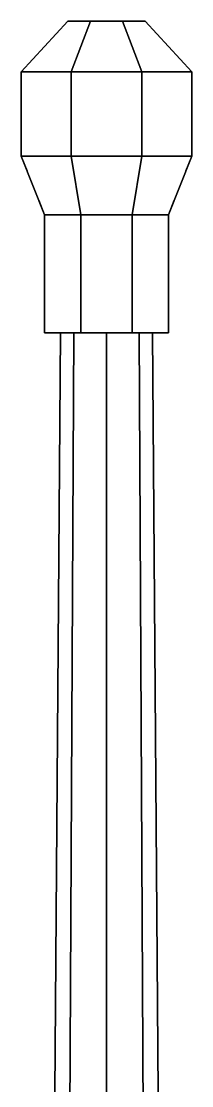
# Model space of a CAD drawing. Header units: millimetres. Extents: x -1.3 to 3, y -3.2 to 8.5.
# Drawn here: x -0.102 to 0.102, y 3.046 to 4.31 of the extents above; entities that cross this region are included whole.
import ezdxf

# ---------------------------------------------------------------- set-up
doc = ezdxf.new("R2010")
doc.units = ezdxf.units.MM
doc.layers.add('gun', color=1, linetype='Continuous')

msp = doc.modelspace()

# ---------------------------------------------------------------- linework, layer by layer
at = {"layer": 'gun'}
for points in [[(-0.0421, 4.25, 2.0184), (-0.1016, 4.25, 2.0779), (-0.0462, 4.31, 2.1009), (-0.0191, 4.31, 2.0738)], [(-0.1016, 4.25, 2.0779), (-0.1016, 4.25, 2.1621), (-0.0462, 4.31, 2.1391), (-0.0462, 4.31, 2.1009)], [(-0.1016, 4.25, 2.1621), (-0.0421, 4.25, 2.2216), (-0.0191, 4.31, 2.1662), (-0.0462, 4.31, 2.1391)], [(0.0421, 4.25, 2.0184), (-0.0421, 4.25, 2.0184), (-0.0191, 4.31, 2.0738), (0.0191, 4.31, 2.0738)], [(-0.0421, 4.25, 2.2216), (0.0421, 4.25, 2.2216), (0.0191, 4.31, 2.1662), (-0.0191, 4.31, 2.1662)], [(0.1016, 4.25, 2.0779), (0.0421, 4.25, 2.0184), (0.0191, 4.31, 2.0738), (0.0462, 4.31, 2.1009)], [(0.0421, 4.25, 2.2216), (0.1016, 4.25, 2.1621), (0.0462, 4.31, 2.1391), (0.0191, 4.31, 2.1662)], [(0.1016, 4.25, 2.1621), (0.1016, 4.25, 2.0779), (0.0462, 4.31, 2.1009), (0.0462, 4.31, 2.1391)], [(-0.0421, 4.25, 2.2216), (-0.1016, 4.25, 2.1621), (-0.1016, 4.15, 2.1621), (-0.0421, 4.15, 2.2216)], [(-0.1016, 4.25, 2.0779), (-0.0421, 4.25, 2.0184), (-0.0421, 4.15, 2.0184), (-0.1016, 4.15, 2.0779)], [(-0.1016, 4.225, 2.1621), (-0.1016, 4.225, 2.1621), (-0.1016, 4.25, 2.1621), (-0.1016, 4.25, 2.12)], [(-0.1016, 4.225, 2.0779), (-0.1016, 4.25, 2.12), (-0.1016, 4.25, 2.0779), (-0.1016, 4.225, 2.0779)], [(0.0421, 4.25, 2.2216), (-0.0421, 4.25, 2.2216), (-0.0421, 4.15, 2.2216), (0.0421, 4.15, 2.2216)], [(-0.0421, 4.25, 2.0184), (0.0421, 4.25, 2.0184), (0.0421, 4.15, 2.0184), (-0.0421, 4.15, 2.0184)], [(0.1016, 4.25, 2.1621), (0.0421, 4.25, 2.2216), (0.0421, 4.15, 2.2216), (0.1016, 4.15, 2.1621)], [(0.0421, 4.25, 2.0184), (0.1016, 4.25, 2.0779), (0.1016, 4.15, 2.0779), (0.0421, 4.15, 2.0184)], [(0.1016, 4.225, 2.0779), (0.1016, 4.225, 2.0779), (0.1016, 4.25, 2.0779), (0.1016, 4.25, 2.12)], [(0.1016, 4.225, 2.1621), (0.1016, 4.25, 2.12), (0.1016, 4.25, 2.1621), (0.1016, 4.225, 2.1621)], [(-0.1016, 4.175, 2.1621), (-0.1016, 4.15, 2.12), (-0.1016, 4.15, 2.1621), (-0.1016, 4.175, 2.1621)], [(-0.1016, 4.175, 2.0779), (-0.1016, 4.175, 2.0779), (-0.1016, 4.15, 2.0779), (-0.1016, 4.15, 2.12)], [(0.1016, 4.175, 2.0779), (0.1016, 4.15, 2.12), (0.1016, 4.15, 2.0779), (0.1016, 4.175, 2.0779)], [(0.1016, 4.175, 2.1621), (0.1016, 4.175, 2.1621), (0.1016, 4.15, 2.1621), (0.1016, 4.15, 2.12)], [(-0.0306, 4.08, 2.0461), (-0.0739, 4.08, 2.0894), (-0.1016, 4.15, 2.0779), (-0.0421, 4.15, 2.0184)], [(-0.0947, 4.1325, 2.1592), (-0.0947, 4.1325, 2.1592), (-0.1016, 4.15, 2.1621), (-0.1016, 4.15, 2.12)], [(-0.0739, 4.08, 2.1506), (-0.0306, 4.08, 2.1939), (-0.0421, 4.15, 2.2216), (-0.1016, 4.15, 2.1621)], [(-0.0947, 4.1325, 2.0808), (-0.0947, 4.1325, 2.0808), (-0.1016, 4.15, 2.12), (-0.1016, 4.15, 2.0779)], [(0.0306, 4.08, 2.0461), (-0.0306, 4.08, 2.0461), (-0.0421, 4.15, 2.0184), (0.0421, 4.15, 2.0184)], [(-0.0306, 4.08, 2.1939), (0.0306, 4.08, 2.1939), (0.0421, 4.15, 2.2216), (-0.0421, 4.15, 2.2216)], [(0.0739, 4.08, 2.0894), (0.0306, 4.08, 2.0461), (0.0421, 4.15, 2.0184), (0.1016, 4.15, 2.0779)], [(0.0306, 4.08, 2.1939), (0.0739, 4.08, 2.1506), (0.1016, 4.15, 2.1621), (0.0421, 4.15, 2.2216)], [(0.0947, 4.1325, 2.0808), (0.0947, 4.1325, 2.0808), (0.1016, 4.15, 2.0779), (0.1016, 4.15, 2.12)], [(0.0947, 4.1325, 2.1592), (0.0947, 4.1325, 2.1592), (0.1016, 4.15, 2.12), (0.1016, 4.15, 2.1621)], [(-0.0739, 4.08, 2.0894), (-0.0739, 4.08, 2.12), (-0.0808, 4.0975, 2.0865)], [(0.0739, 4.08, 2.1506), (0.0739, 4.08, 2.12), (0.0808, 4.0975, 2.1535)], [(-0.0306, 4.08, 2.1939), (-0.0739, 4.08, 2.1506), (-0.0739, 3.94, 2.1506), (-0.0306, 3.94, 2.1939)], [(-0.0739, 4.08, 2.1506), (-0.0739, 4.08, 2.0894), (-0.0739, 3.94, 2.0894), (-0.0739, 3.94, 2.1506)], [(-0.0739, 4.08, 2.0894), (-0.0306, 4.08, 2.0461), (-0.0306, 3.94, 2.0461), (-0.0739, 3.94, 2.0894)], [(0.0306, 4.08, 2.1939), (-0.0306, 4.08, 2.1939), (-0.0306, 3.94, 2.1939), (0.0306, 3.94, 2.1939)], [(-0.0306, 4.08, 2.0461), (0.0306, 4.08, 2.0461), (0.0306, 3.94, 2.0461), (-0.0306, 3.94, 2.0461)], [(0.0739, 4.08, 2.1506), (0.0306, 4.08, 2.1939), (0.0306, 3.94, 2.1939), (0.0739, 3.94, 2.1506)], [(0.0306, 4.08, 2.0461), (0.0739, 4.08, 2.0894), (0.0739, 3.94, 2.0894), (0.0306, 3.94, 2.0461)], [(0.0739, 4.08, 2.0894), (0.0739, 4.08, 2.1506), (0.0739, 3.94, 2.1506), (0.0739, 3.94, 2.0894)], [(-0.053, 1.23, 2.067), (-0.075, 1.23, 2.12), (-0.055, 3.94, 2.12), (-0.0389, 3.94, 2.0811)], [(-0.075, 1.23, 2.12), (-0.053, 1.23, 2.173), (-0.0389, 3.94, 2.1589), (-0.055, 3.94, 2.12)], [(0.0306, 3.94, 2.1939), (-0.0306, 3.94, 2.1939), (-0.0739, 3.94, 2.1506), (0.0739, 3.94, 2.1506)], [(0.0739, 3.94, 2.1506), (-0.0739, 3.94, 2.1506), (-0.0739, 3.94, 2.0894), (0.0739, 3.94, 2.0894)], [(0.0739, 3.94, 2.0894), (-0.0739, 3.94, 2.0894), (-0.0306, 3.94, 2.0461), (0.0306, 3.94, 2.0461)], [(0, 1.23, 2.045), (-0.053, 1.23, 2.067), (-0.0389, 3.94, 2.0811), (0, 3.94, 2.065)], [(-0.053, 1.23, 2.173), (0, 1.23, 2.195), (0, 3.94, 2.175), (-0.0389, 3.94, 2.1589)], [(0.053, 1.23, 2.067), (0, 1.23, 2.045), (0, 3.94, 2.065), (0.0389, 3.94, 2.0811)], [(0, 1.23, 2.195), (0.053, 1.23, 2.173), (0.0389, 3.94, 2.1589), (0, 3.94, 2.175)], [(0.075, 1.23, 2.12), (0.053, 1.23, 2.067), (0.0389, 3.94, 2.0811), (0.055, 3.94, 2.12)], [(0.053, 1.23, 2.173), (0.075, 1.23, 2.12), (0.055, 3.94, 2.12), (0.0389, 3.94, 2.1589)]]:
    msp.add_3dface(points, dxfattribs=at)

doc.saveas('drawing.dxf')
